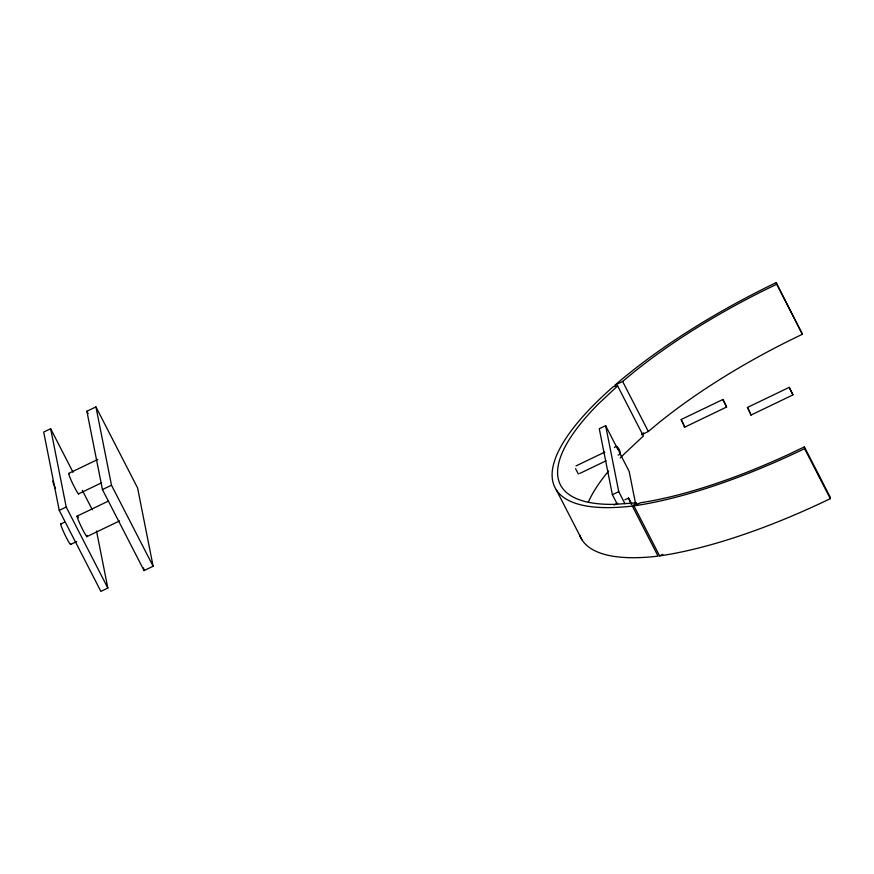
<?xml version="1.0" encoding="UTF-8"?>
<svg xmlns="http://www.w3.org/2000/svg" width="874" height="874" viewBox="0 0 874 874"><rect width="100%" height="100%" fill="white"/><g stroke="black" fill="none" stroke-linecap="round" stroke-linejoin="round"><path stroke-width="1.31" d="M620.234 458.042A261.075 79.807 -27.2 0 1 624.222 453.956L643.384 436.006L617.645 385.915L598.471 403.864A261.075 79.807 -27.2 0 0 614.444 504.364L636.228 502.834L637.452 505.227M622.627 381.468L632.962 372.859A253.416 77.469 -27.2 0 1 762.106 291.348L776.702 284.225L776.21 282.608A267.16 81.664 -27.2 0 0 614.946 385.205L622.627 381.468L648.333 431.483L641.778 434.749M648.333 431.483L658.668 422.874A253.416 77.469 -27.2 0 1 787.813 341.363L802.398 334.239L776.21 282.608M579.626 535.161A267.16 81.664 -27.2 0 0 658.067 556.148L632.328 506.057L636.228 502.834M73.034 472.255L50.659 428.719L43.7 432.062L59.246 510.383L100.881 591.392L107.841 588.049L96.511 530.977M86.887 411.25L95.943 406.902L137.579 487.921L153.125 566.232L144.068 570.58L102.433 489.571L86.887 411.25L88.132 413.675M68.718 473.413L97.822 459.429M78.463 493.908L101.504 482.841M102.433 489.571L111.49 485.212L95.943 406.902M59.246 510.383L66.206 507.04L50.659 428.719M60.841 523.963L64.512 522.193M76.759 516.305L108.595 501.01M70.586 544.458L76.704 541.509M86.504 536.8L119.563 520.915M618.027 449.771L605.649 425.671L599.28 428.73L612.379 494.706L617.328 504.353M576.021 465.918L604.786 452.087M614.367 447.488C617.743 443.555 623.031 454.906 618.049 455.048M680.944 419.64L722.896 399.484L726.436 406.377L726.567 407.055L684.615 427.211L681.305 419.979M579.691 473.479L606.064 460.806M747.27 407.524L789.222 387.368L792.762 394.25L792.893 394.928L750.952 415.095L747.631 407.863M612.379 494.706L618.748 491.647L605.649 425.671M614.105 504.964L617.699 503.238M624.899 499.786L628.614 498.093L631.782 504.276M633.912 505.871L640.281 502.834L652.091 500.791A255.361 78.059 -27.2 0 0 789.648 453.912L804.386 446.898L830.092 496.913L830.3 498.661A267.16 81.664 -27.2 0 1 659.608 555.886L633.912 505.871A267.16 81.664 -27.2 0 0 804.593 448.646L804.386 446.898M659.608 555.886L662.798 554.367M617.645 385.915L613.34 386.603A267.16 81.664 -27.2 0 0 632.328 506.057M792.893 394.928L789.222 387.368M726.567 407.055L722.896 399.484M620.442 453.901L616.771 446.33M578.38 474.014L575.551 468.683M747.969 408.387L748.384 409.119M681.644 420.514L682.059 421.235M631.05 504.025L628.493 498.049M776.702 284.225L802.398 334.239M804.593 448.646L830.3 498.661M619.273 452.175L629.182 471.457L635.464 503.129M618.748 491.647L624.932 503.697M556.301 489.833L582.04 539.924M111.49 485.212L153.125 566.232M82.353 490.39L92.294 509.739M66.206 507.04L107.841 588.049M748.854 409.993L749.335 410.966M682.518 422.12L683.009 423.082M749.805 411.96L750.22 412.899M683.468 424.076L683.894 425.026M750.569 413.741L750.952 415.095M684.244 425.857L684.615 427.211M143.544 567.925L144.068 570.58M70.707 544.131A11.362 0.94 64.3 0 1 64.621 534.101A11.362 0.94 64.3 0 1 61.289 524.334M55.51 488.49A11.362 0.94 64.3 0 1 53.401 481.366M86.908 535.303A11.362 0.94 64.3 0 1 82.342 528.923A11.362 0.94 64.3 0 1 77.262 516.119M77.71 516.501A11.362 0.94 64.3 0 1 78.463 517.55M78.736 493.57A11.362 0.94 64.3 0 1 72.651 483.541A11.362 0.94 64.3 0 1 69.319 473.774M641.625 434.476A267.16 81.664 -27.2 0 1 643.526 432.849M588.311 502.113A261.075 79.807 -27.2 0 1 608.588 471.053"/></g></svg>
